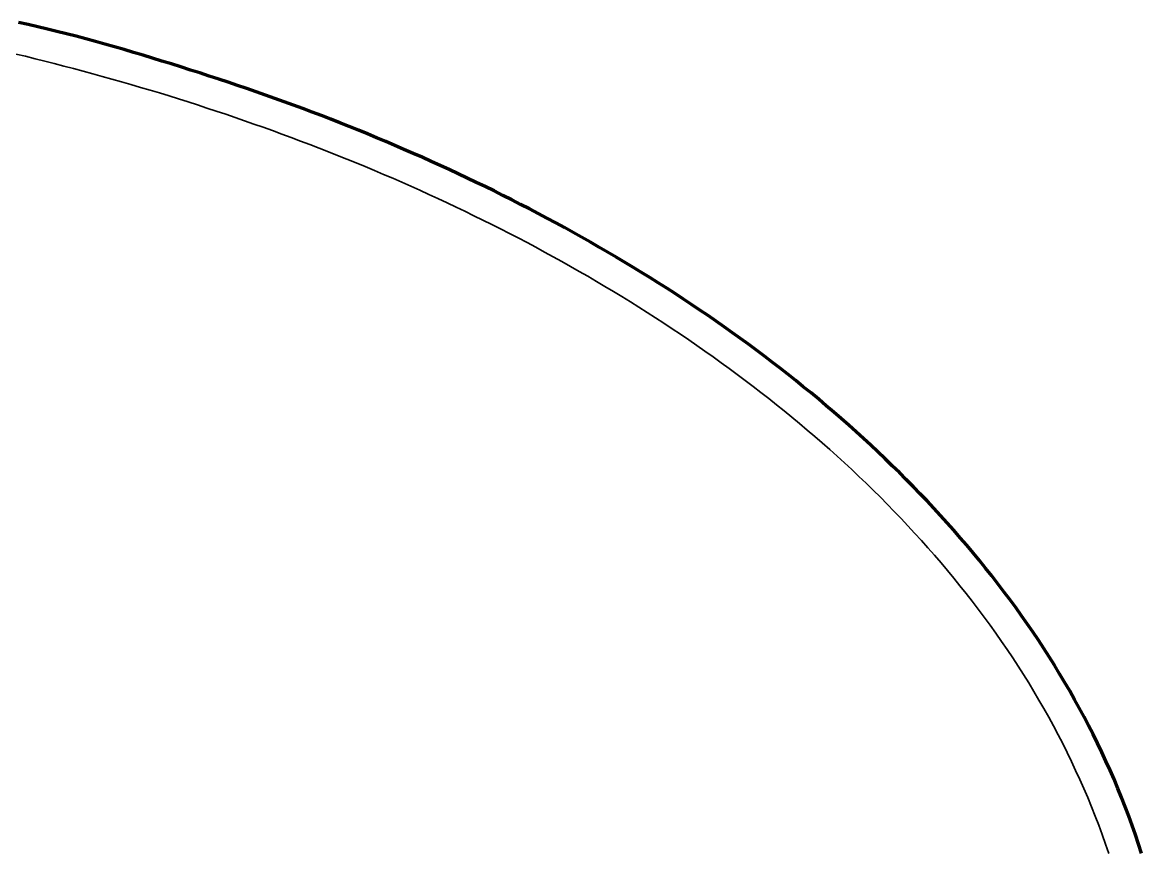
# Model space of a CAD drawing. Header units: millimetres. Extents: x 0 to 2208, y 0 to 420.
# Drawn here: x 195.32 to 206.61, y 221.77 to 230.14 of the extents above; entities that cross this region are included whole.
import ezdxf

# ---------------------------------------------------------------- set-up
doc = ezdxf.new("R2010")
doc.units = ezdxf.units.MM
doc.linetypes.add('IRAM-E-TRAZOS', pattern=[5, 4, -1])
doc.layers.add('01-VISIBLE', color=7, linetype='CONTINUOUS', lineweight=70)
doc.layers.add('02-OCULTA', color=4, linetype='IRAM-E-TRAZOS', lineweight=35)

msp = doc.modelspace()

# ---------------------------------------------------------------- linework, layer by layer
at = {"layer": '01-VISIBLE'}
msp.add_lwpolyline([(206.61, 221.756), (206.58, 221.852), (206.548, 221.946), (206.515, 222.041), (206.481, 222.135), (206.446, 222.228), (206.409, 222.322), (206.371, 222.414), (206.332, 222.506), (206.292, 222.598), (206.251, 222.689), (206.209, 222.78), (206.166, 222.87), (206.122, 222.96), (206.076, 223.049), (206.03, 223.138), (205.982, 223.226), (205.934, 223.313), (205.885, 223.4), (205.834, 223.486), (205.783, 223.572), (205.731, 223.658), (205.678, 223.742), (205.623, 223.826), (205.569, 223.91), (205.513, 223.993), (205.456, 224.075), (205.399, 224.157), (205.34, 224.239), (205.281, 224.319), (205.221, 224.399), (205.161, 224.479), (205.099, 224.558), (205.037, 224.636), (204.974, 224.714), (204.911, 224.791), (204.846, 224.868), (204.781, 224.944), (204.716, 225.019), (204.649, 225.094), (204.582, 225.168), (204.514, 225.242), (204.446, 225.315), (204.377, 225.387), (204.308, 225.459), (204.237, 225.53), (204.167, 225.601), (204.095, 225.671), (204.023, 225.741), (203.951, 225.81), (203.878, 225.878), (203.805, 225.946), (203.73, 226.013), (203.656, 226.08), (203.581, 226.146), (203.505, 226.211), (203.429, 226.276), (203.353, 226.341), (203.276, 226.405), (203.198, 226.468), (203.121, 226.531), (203.042, 226.593), (202.963, 226.655), (202.884, 226.716), (202.805, 226.776), (202.725, 226.836), (202.644, 226.896), (202.564, 226.955), (202.482, 227.013), (202.401, 227.071), (202.319, 227.128), (202.237, 227.185), (202.154, 227.242), (202.071, 227.297), (201.988, 227.353), (201.904, 227.407), (201.82, 227.462), (201.735, 227.515), (201.651, 227.569), (201.566, 227.621), (201.48, 227.674), (201.395, 227.725), (201.309, 227.776), (201.223, 227.827), (201.136, 227.877), (201.05, 227.927), (200.962, 227.976), (200.875, 228.025), (200.788, 228.074), (200.7, 228.121), (200.612, 228.169), (200.523, 228.216), (200.435, 228.262), (200.346, 228.308), (200.257, 228.353), (200.167, 228.398), (200.078, 228.443), (199.988, 228.487), (199.898, 228.53), (199.808, 228.574), (199.717, 228.616), (199.627, 228.659), (199.536, 228.7), (199.445, 228.742), (199.354, 228.783), (199.262, 228.823), (199.17, 228.863), (199.079, 228.903), (198.987, 228.942), (198.894, 228.981), (198.802, 229.019), (198.71, 229.057), (198.617, 229.095), (198.524, 229.132), (198.431, 229.168), (198.337, 229.204), (198.244, 229.24), (198.15, 229.275), (198.056, 229.309), (197.962, 229.344), (197.868, 229.377), (197.774, 229.411), (197.68, 229.444), (197.585, 229.476), (197.49, 229.508), (197.396, 229.54), (197.301, 229.572), (197.206, 229.603), (197.11, 229.634), (197.015, 229.664), (196.92, 229.695), (196.824, 229.725), (196.729, 229.754), (196.633, 229.784), (196.538, 229.813), (196.442, 229.842), (196.346, 229.87), (196.25, 229.898), (196.154, 229.925), (196.057, 229.952), (195.961, 229.978), (195.864, 230.004), (195.767, 230.029), (195.67, 230.053), (195.573, 230.077), (195.476, 230.1), (195.378, 230.123), (195.281, 230.145)], dxfattribs=at)
at = {"layer": '02-OCULTA'}
msp.add_lwpolyline([(195.254, 229.825), (195.352, 229.802), (195.449, 229.778), (195.546, 229.754), (195.643, 229.729), (195.74, 229.704), (195.837, 229.678), (195.934, 229.652), (196.031, 229.626), (196.127, 229.6), (196.224, 229.573), (196.32, 229.545), (196.416, 229.517), (196.513, 229.489), (196.609, 229.461), (196.705, 229.432), (196.8, 229.402), (196.896, 229.372), (196.992, 229.342), (197.087, 229.311), (197.182, 229.28), (197.277, 229.249), (197.372, 229.217), (197.467, 229.185), (197.562, 229.152), (197.657, 229.119), (197.751, 229.086), (197.845, 229.052), (197.939, 229.017), (198.033, 228.982), (198.127, 228.947), (198.221, 228.912), (198.314, 228.876), (198.408, 228.839), (198.501, 228.802), (198.594, 228.765), (198.687, 228.727), (198.779, 228.689), (198.872, 228.65), (198.964, 228.611), (199.056, 228.571), (199.148, 228.531), (199.239, 228.491), (199.331, 228.45), (199.422, 228.408), (199.513, 228.366), (199.604, 228.324), (199.695, 228.281), (199.785, 228.238), (199.875, 228.194), (199.965, 228.15), (200.055, 228.105), (200.144, 228.06), (200.234, 228.015), (200.322, 227.969), (200.411, 227.922), (200.5, 227.875), (200.588, 227.827), (200.676, 227.779), (200.763, 227.731), (200.851, 227.682), (200.938, 227.632), (201.025, 227.582), (201.111, 227.531), (201.197, 227.48), (201.283, 227.429), (201.369, 227.377), (201.454, 227.324), (201.539, 227.271), (201.624, 227.217), (201.708, 227.163), (201.792, 227.108), (201.876, 227.053), (201.959, 226.997), (202.042, 226.941), (202.124, 226.884), (202.206, 226.827), (202.288, 226.769), (202.37, 226.71), (202.451, 226.651), (202.531, 226.592), (202.611, 226.532), (202.691, 226.471), (202.771, 226.41), (202.849, 226.348), (202.928, 226.286), (203.006, 226.223), (203.083, 226.16), (203.161, 226.096), (203.237, 226.031), (203.313, 225.966), (203.389, 225.9), (203.464, 225.834), (203.539, 225.767), (203.613, 225.699), (203.686, 225.631), (203.759, 225.563), (203.832, 225.493), (203.903, 225.423), (203.975, 225.353), (204.045, 225.282), (204.115, 225.21), (204.184, 225.138), (204.253, 225.065), (204.321, 224.991), (204.389, 224.917), (204.455, 224.842), (204.521, 224.767), (204.587, 224.691), (204.651, 224.614), (204.715, 224.537), (204.778, 224.459), (204.841, 224.381), (204.902, 224.302), (204.963, 224.222), (205.023, 224.142), (205.082, 224.061), (205.141, 223.98), (205.198, 223.898), (205.255, 223.815), (205.311, 223.732), (205.365, 223.648), (205.419, 223.563), (205.472, 223.478), (205.524, 223.392), (205.575, 223.306), (205.625, 223.219), (205.674, 223.132), (205.722, 223.044), (205.768, 222.955), (205.814, 222.866), (205.859, 222.776), (205.903, 222.686), (205.945, 222.595), (205.987, 222.504), (206.028, 222.413), (206.068, 222.321), (206.106, 222.228), (206.143, 222.135), (206.179, 222.042), (206.214, 221.948), (206.247, 221.853), (206.279, 221.758)], dxfattribs=at)

doc.saveas('drawing.dxf')
